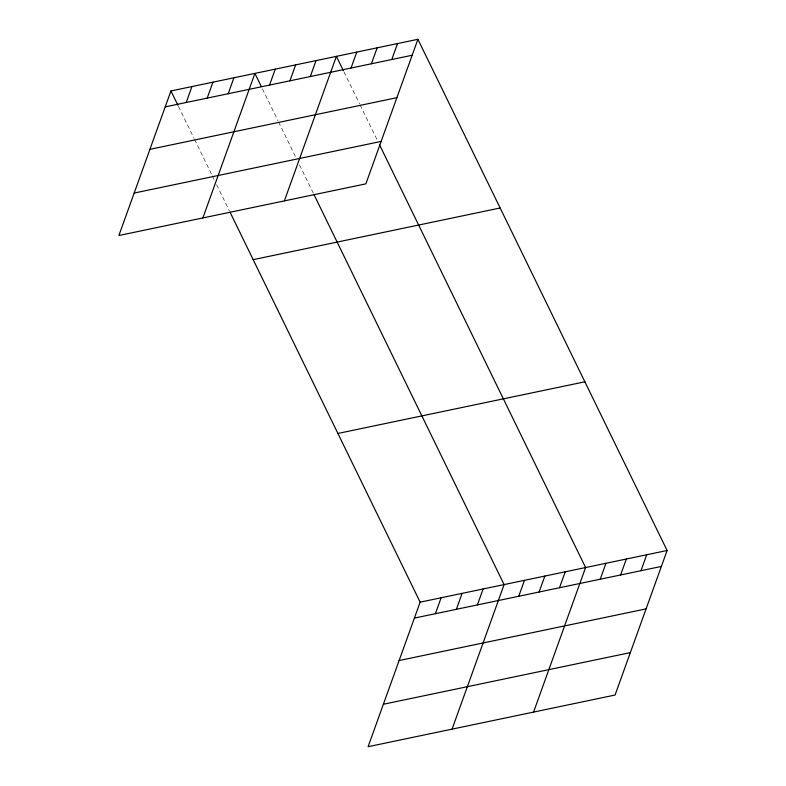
<?xml version="1.0" encoding="UTF-8"?>
<svg xmlns="http://www.w3.org/2000/svg" width="786" height="786" viewBox="0 0 786 786"><rect width="100%" height="100%" fill="white"/><g stroke="black" fill="none" stroke-linecap="round" stroke-linejoin="round"><path stroke-width="0.59" stroke-dasharray="3.93 2.95" d="M343.934 71.781L359.516 103.762M360.057 104.862L377.251 140.144M262.436 88.828L278.018 120.808M278.558 121.909L295.752 157.19M299.515 164.903L313.496 193.572M178.461 106.395L194.054 138.365M194.584 139.466L211.788 174.757M212.328 175.858L214.47 180.269M216.622 184.681L229.522 211.139"/><path stroke-width="1.18" d="M170.935 90.96L118.892 235.505L365.863 183.845L417.906 39.3L170.935 90.96L177.921 105.295M186.194 102.504L191.931 86.568M207.18 98.122L212.918 82.176M228.176 93.731L233.914 77.785M202.867 217.938L254.91 73.393L261.355 86.627M269.539 85.075L275.277 69.129M289.916 80.811L295.654 64.874M310.293 76.547L316.031 60.61M284.365 200.892L336.408 56.346L343.394 70.681M351.037 68.028L356.785 52.082M371.414 63.764L377.152 47.828M391.792 59.5L397.529 43.564M230.062 212.24L420.137 602.155L368.094 746.7L615.065 695.04L667.108 550.495L417.906 39.3M435.385 613.699L441.123 597.763M456.381 609.307L462.119 593.371M477.377 604.925L483.115 588.979M452.068 729.133L504.101 584.587L314.027 194.673M518.74 596.269L524.478 580.323M539.117 592.005L544.855 576.069M559.494 587.741L565.232 571.805M533.566 712.087L585.599 567.541L379.402 144.555M600.239 579.223L605.977 563.277M620.616 574.959L626.354 559.023M640.993 570.695L646.731 554.759M165.198 106.896L412.169 55.246M149.92 149.34L396.891 97.68M134.18 193.061L381.141 141.411M253.171 259.655L500.142 207.995M337.901 433.459L584.872 381.8M420.137 602.155L667.108 550.495M414.399 618.091L661.36 566.441M399.121 660.535L646.082 608.875M383.372 704.256L630.343 652.606"/></g></svg>
